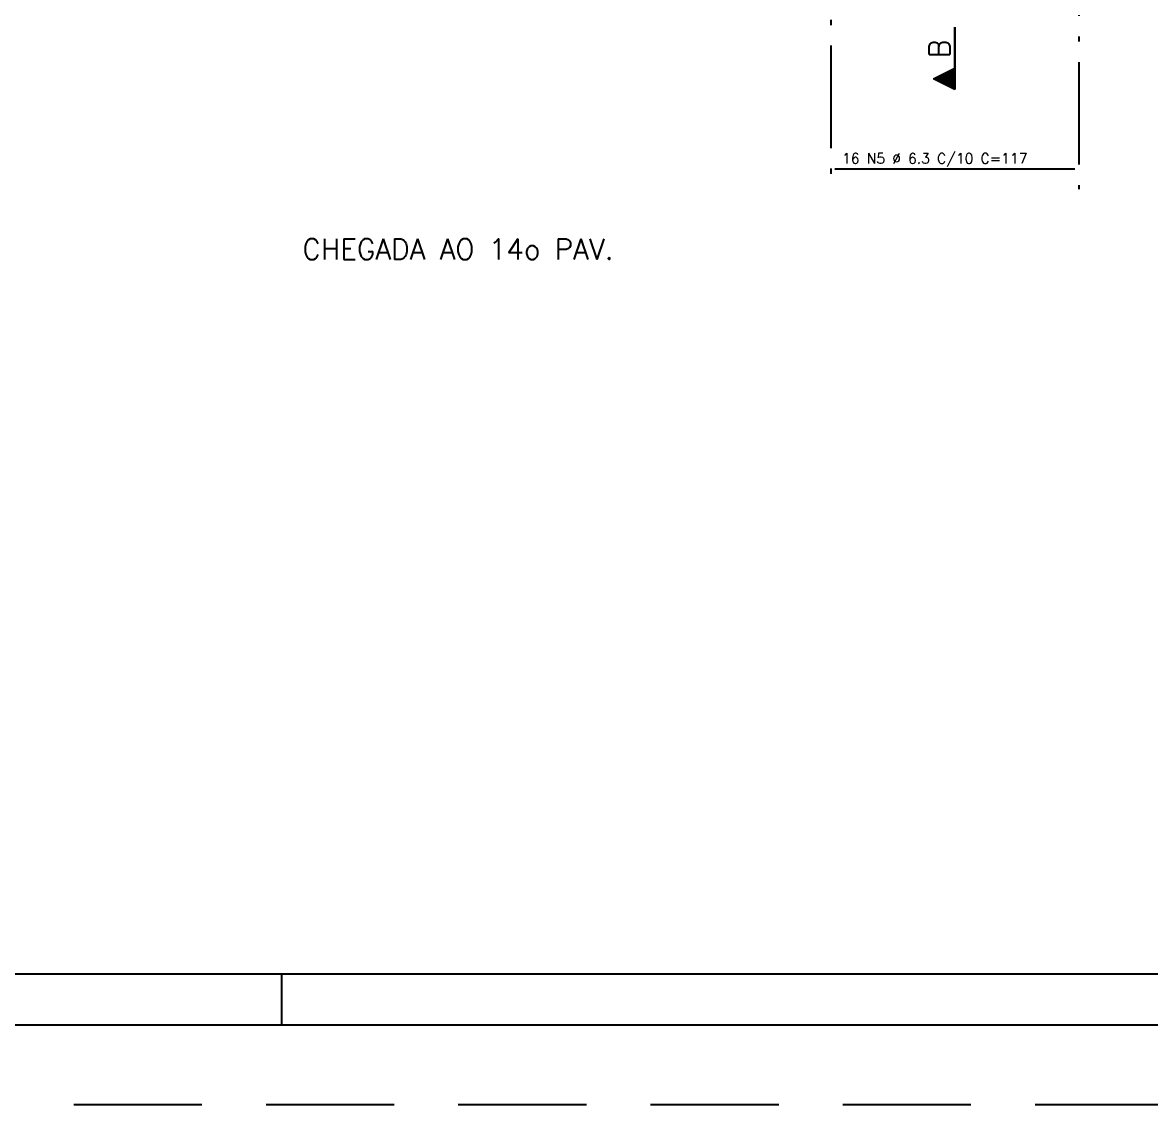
# Model space of a CAD drawing. Extents: x -2 to 86, y -1.5 to 60.9.
# Drawn here: x 41.95 to 63.95, y -1.55 to 19.55 of the extents above; entities that cross this region are included whole.
import ezdxf

# ---------------------------------------------------------------- set-up
doc = ezdxf.new("R2010")
doc.units = 0
doc.header["$MEASUREMENT"] = 0
doc.linetypes.add('ESTILO_TQS_0004', pattern=[3.3, 2, -0.4, 0.05, -0.4, 0.05, -0.4])
doc.linetypes.add('HIDDEN', pattern=[0.375, 0.25, -0.125])
doc.layers.get('0').update_dxf_attribs({"linetype": 'CONTINUOUS'})
doc.layers.get('Defpoints').update_dxf_attribs({"linetype": 'CONTINUOUS'})
for name, color, linetype in [('ARQ_FOLHA', 7, 'CONTINUOUS'), ('PENA_01', 1, 'CONTINUOUS'), ('PENA_03', 3, 'CONTINUOUS'), ('PENA_04', 4, 'CONTINUOUS'), ('PENA_05', 5, 'CONTINUOUS')]:
    doc.layers.add(name, color=color, linetype=linetype)
doc.styles.get("Standard").update_dxf_attribs({"font": 'ROMANS.SHX'})

# ---------------------------------------------------------------- blocks, each defined once
blk = doc.blocks.new('FOLHA A1 - 841 X 594')
at = {"layer": 'ARQ_FOLHA', "color": 1}
blk.add_line((-370, 10), (-370, 0), dxfattribs=at)
for points in [[(-841, 0), (0, 0), (0, 594), (-841, 594)], [(-816, 10), (-10, 10), (-10, 584), (-816, 584)]]:
    blk.add_lwpolyline(points, close=True, dxfattribs=at)
at = {"layer": 'Defpoints', "color": 8, "linetype": 'HIDDEN', "ltscale": 100}
blk.add_lwpolyline([(-860.5, 609.5), (-860.5, -15.5), (19.5, -15.5), (19.5, 609.5)], close=True, dxfattribs=at)
blk = doc.blocks.new('*U23')
blk.add_blockref('FOLHA A1 - 841 X 594', (0, 0))

msp = doc.modelspace()

# ---------------------------------------------------------------- linework, layer by layer
at = {"layer": 'PENA_01', "linetype": 'ESTILO_TQS_0004'}
for p, q in [((57.719, 29.306), (57.719, 16.304)), ((62.559, 28.984), (62.559, 16.304))]:
    msp.add_line(p, q, dxfattribs=at)
at = {"layer": 'PENA_03', "linetype": 'Continuous'}
msp.add_lwpolyline([(60.137, 18.253), (59.728, 18.458), (60.137, 18.662), (60.137, 18.253)], dxfattribs=at)
at = {"layer": 'PENA_04', "linetype": 'Continuous'}
for p, q in [((60.137, 18.253), (60.137, 19.466)), ((60.139, 19.466), (60.139, 18.25)), ((59.724, 18.458), (60.137, 18.664)), ((59.728, 18.458), (60.137, 18.662)), ((59.788, 18.428), (59.788, 18.488)), ((59.82, 18.412), (59.82, 18.504)), ((59.852, 18.396), (59.852, 18.52)), ((59.883, 18.38), (59.883, 18.536)), ((59.916, 18.364), (59.915, 18.552)), ((59.947, 18.348), (59.947, 18.568)), ((59.979, 18.332), (59.979, 18.584)), ((60.011, 18.316), (60.011, 18.599)), ((60.043, 18.3), (60.043, 18.615)), ((60.075, 18.284), (60.075, 18.631)), ((60.107, 18.268), (60.107, 18.647)), ((60.139, 18.25), (59.724, 18.458)), ((60.137, 18.253), (59.728, 18.458)), ((59.756, 18.444), (59.756, 18.472))]:
    msp.add_line(p, q, dxfattribs=at)
at = {"layer": 'PENA_05', "linetype": 'Continuous'}
msp.add_line((57.799, 16.704), (62.479, 16.704), dxfattribs=at)

# ---------------------------------------------------------------- block references
at = {"xscale": 0.09999999999999938, "yscale": 0.09999999999999938, "zscale": 0.09999999999999938}
msp.add_blockref('*U23', (84.004, 0), dxfattribs=at)

# ---------------------------------------------------------------- texts
at = {"layer": 'PENA_03', "linetype": 'Continuous'}
msp.add_text('16 N5 %%c 6.3 C/10 C=117', height=0.2, dxfattribs=at).set_placement((57.939, 16.804))
at = {"layer": 'PENA_04', "linetype": 'Continuous'}
msp.add_text('B', height=0.4, rotation=90, dxfattribs=at).set_placement((60.039, 18.866))
at = {"layer": 'PENA_05', "linetype": 'Continuous'}
msp.add_text('CHEGADA AO 14o PAV.', height=0.4, dxfattribs=at).set_placement((47.412, 14.935))

doc.saveas('drawing.dxf')
